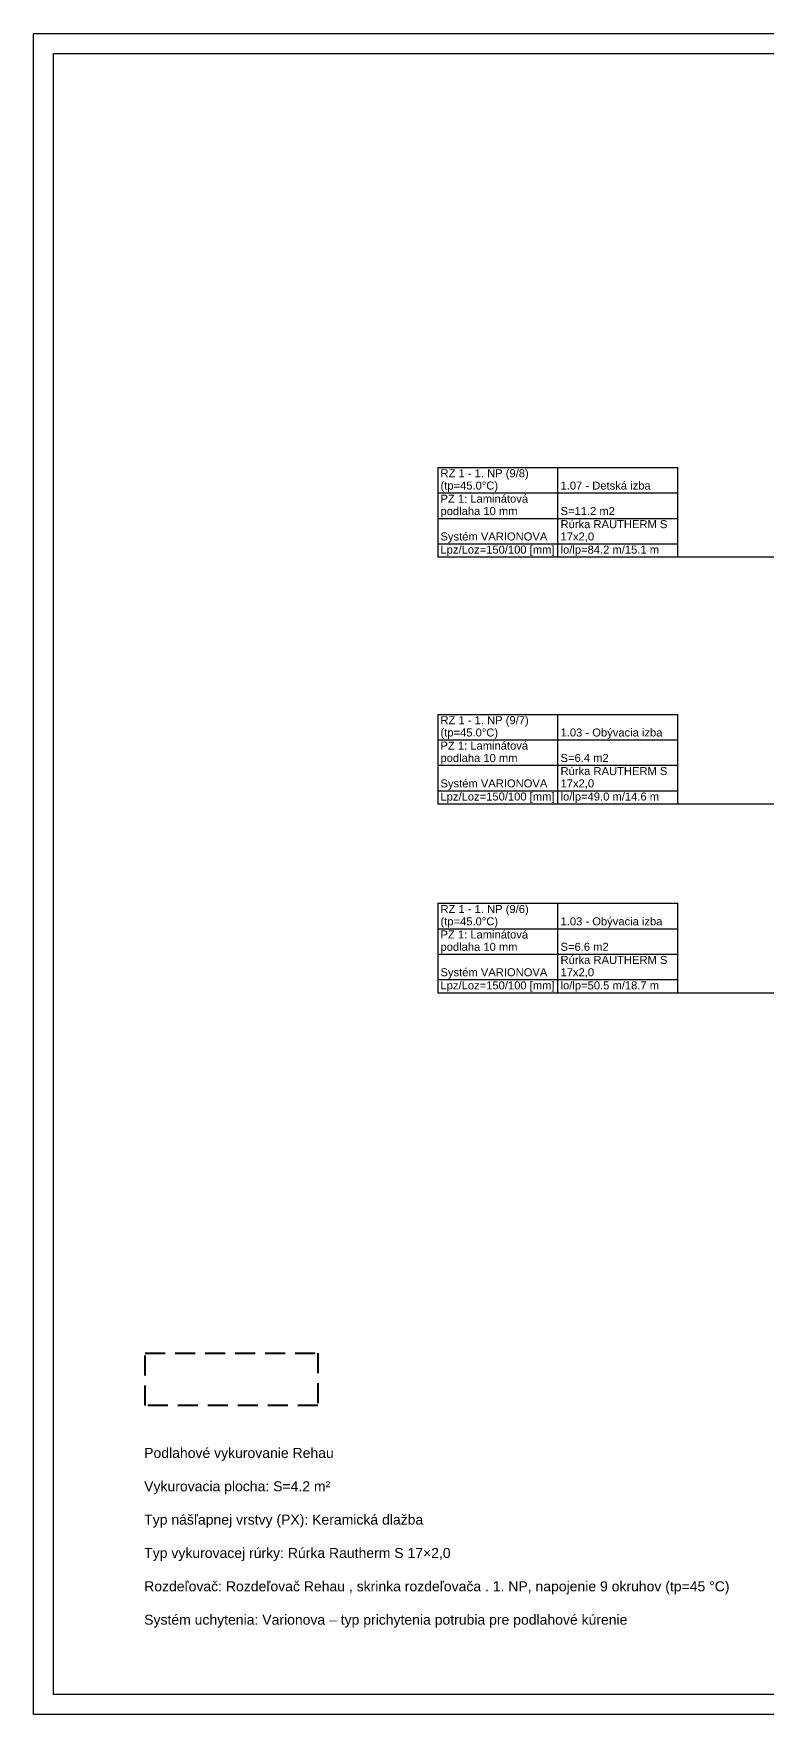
# Model space of a CAD drawing. Header units: millimetres. Extents: x 1046 to 79138, y -20101 to 54562.
# Drawn here: x 1046 to 10213, y 389 to 21389 of the extents above; entities that cross this region are included whole.
import ezdxf

# ---------------------------------------------------------------- set-up
doc = ezdxf.new("R2010")
doc.units = ezdxf.units.MM
doc.linetypes.add('DASH', pattern=[75, 50, -25])
doc.layers.add('NETLAC', color=6, linetype='Continuous', plot=False)
doc.layers.add('OKRAJOV__DILAT_CIA_PDL', color=2, linetype='Continuous')
doc.layers.add('TABU_KY', color=7, linetype='Continuous')
doc.styles.add('ARIAL', font='arial.ttf')
doc.styles.get("Standard").update_dxf_attribs({"font": 'arial.ttf'})

msp = doc.modelspace()

# ---------------------------------------------------------------- linework, layer by layer
msp.add_lwpolyline([(1296.1, 21138.6), (42546.1, 21138.6), (42546.1, 638.6), (1296.1, 638.6)], close=True)
at = {"layer": 'NETLAC'}
msp.add_lwpolyline([(1046.1, 21388.6), (42796.1, 21388.6), (42796.1, 388.6), (1046.1, 388.6)], close=True, dxfattribs=at)
at = {"layer": 'OKRAJOV__DILAT_CIA_PDL', "color": 116, "linetype": 'DASH', "lineweight": 40, "ltscale": 5, "true_color": 0x136734}
msp.add_lwpolyline([(2438.7, 4902.1), (4598.3, 4902.1), (4598.3, 4248.8), (2438.7, 4248.8)], close=True, dxfattribs=at)
at = {"layer": 'TABU_KY', "color": 5}
for p, q in [((6094.1, 15967.6), (9094.1, 15967.6)), ((7594.1, 15649.6), (7594.1, 15967.6)), ((6094.1, 15649.6), (9094.1, 15649.6)), ((7594.1, 15331.6), (7594.1, 15649.6)), ((6094.1, 15331.6), (9094.1, 15331.6)), ((7594.1, 15013.6), (7594.1, 15331.6)), ((6094.1, 15013.6), (9094.1, 15013.6)), ((7594.1, 14849.6), (7594.1, 15013.6)), ((9094.1, 14849.6), (12363.4, 14849.6)), ((6094.1, 12882.6), (9094.1, 12882.6)), ((7594.1, 12564.6), (7594.1, 12882.6)), ((6094.1, 12564.6), (9094.1, 12564.6)), ((7594.1, 12246.6), (7594.1, 12564.6)), ((6094.1, 12246.6), (9094.1, 12246.6)), ((7594.1, 11928.6), (7594.1, 12246.6)), ((6094.1, 11928.6), (9094.1, 11928.6)), ((7594.1, 11764.6), (7594.1, 11928.6)), ((9094.1, 11764.6), (11297.1, 11764.6)), ((6094.1, 10523), (9094.1, 10523)), ((7594.1, 10205), (7594.1, 10523)), ((6094.1, 10205), (9094.1, 10205)), ((7594.1, 9887), (7594.1, 10205)), ((6094.1, 9887), (9094.1, 9887)), ((7594.1, 9569), (7594.1, 9887)), ((6094.1, 9569), (9094.1, 9569)), ((7594.1, 9405), (7594.1, 9569)), ((9094.1, 9405), (11283.8, 9405))]:
    msp.add_line(p, q, dxfattribs=at)
for points in [[(6094.1, 15967.6), (6094.1, 14849.6), (9094.1, 14849.6), (9094.1, 15967.6)], [(6094.1, 12882.6), (6094.1, 11764.6), (9094.1, 11764.6), (9094.1, 12882.6)], [(6094.1, 10523), (6094.1, 9405), (9094.1, 9405), (9094.1, 10523)]]:
    msp.add_lwpolyline(points, dxfattribs=at)

# ---------------------------------------------------------------- texts
at = {"insert": (2427.5, 3718), "char_height": 125, "attachment_point": 1}
msp.add_mtext_dynamic_manual_height_columns('Podlahové vykurovanie Rehau\\P\\PVykurovacia plocha: S=4.2 m²\\P\\PTyp nášľapnej vrstvy (PX): Keramická dlažba\\P\\PTyp vykurovacej rúrky: Rúrka Rautherm S 17×2,0\\P\\PRozdeľovač: Rozdeľovač Rehau , skrinka rozdeľovača . 1. NP, napojenie 9 okruhov (tp\u200b=45 °C)\\P\\PSystém uchytenia: Varionova – typ prichytenia potrubia pre podlahové kúrenie', width=57241.444, gutter_width=625, heights=[0], dxfattribs=at)
at = {"layer": 'TABU_KY', "color": 160, "style": 'ARIAL'}
for s, p in [('(tp=45.0°C)', (6129.1, 15691.6)), ('RZ 1 - 1. NP (9/8) ', (6129.1, 15845.6)), ('1.07 - Detská izba', (7629.1, 15691.6)), ('PZ 1: Laminátová', (6129.1, 15527.6)), ('podlaha 10 mm', (6129.1, 15373.6)), ('S=11.2 m2', (7629.1, 15373.6)), ('Systém VARIONOVA', (6129.1, 15055.6)), ('17x2,0', (7629.1, 15055.6)), ('Rúrka RAUTHERM S', (7629.1, 15209.6)), ('Lpz/Loz=150/100 [mm]', (6129.1, 14891.6)), ('lo/lp=84.2 m/15.1 m', (7629.1, 14891.6)), ('RZ 1 - 1. NP (9/7) ', (6129.1, 12760.6)), ('(tp=45.0°C)', (6129.1, 12606.6)), ('1.03 - Obývacia izba', (7629.1, 12606.6)), ('podlaha 10 mm', (6129.1, 12288.6)), ('PZ 1: Laminátová', (6129.1, 12442.6)), ('S=6.4 m2', (7629.1, 12288.6)), ('Rúrka RAUTHERM S', (7629.1, 12124.6)), ('Systém VARIONOVA', (6129.1, 11970.6)), ('17x2,0', (7629.1, 11970.6)), ('Lpz/Loz=150/100 [mm]', (6129.1, 11806.6)), ('lo/lp=49.0 m/14.6 m', (7629.1, 11806.6)), ('RZ 1 - 1. NP (9/6) ', (6129.1, 10401)), ('(tp=45.0°C)', (6129.1, 10247)), ('1.03 - Obývacia izba', (7629.1, 10247)), ('PZ 1: Laminátová', (6129.1, 10083)), ('podlaha 10 mm', (6129.1, 9929)), ('S=6.6 m2', (7629.1, 9929)), ('Rúrka RAUTHERM S', (7629.1, 9765)), ('Systém VARIONOVA', (6129.1, 9611)), ('17x2,0', (7629.1, 9611)), ('Lpz/Loz=150/100 [mm]', (6129.1, 9447)), ('lo/lp=50.5 m/18.7 m', (7629.1, 9447))]:
    msp.add_text(s, height=100, dxfattribs=at).set_placement(p)

doc.saveas('drawing.dxf')
